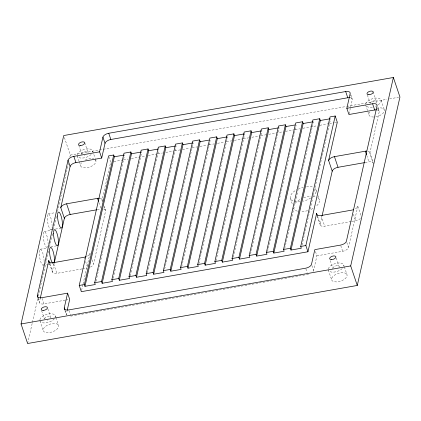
<?xml version="1.0" encoding="UTF-8"?>
<svg xmlns="http://www.w3.org/2000/svg" width="421" height="421" viewBox="0 0 421 421"><rect width="100%" height="100%" fill="white"/><g stroke="black" fill="none" stroke-linecap="round" stroke-linejoin="round"><path stroke-width="0.32" stroke-dasharray="2.1 1.58" d="M27.623 343.51L32.27 323.002M32.417 322.36L37.785 298.647M38.369 296.084L48.962 249.295M49.546 246.732L52.446 233.913M53.462 229.429L56.656 215.326M57.53 211.484L68.418 163.416M69.865 157.007L70.302 155.081L64.139 136.767M65.176 300.173L43.931 303.915A5.405 2.694 -18.6 0 1 39.448 301.878L40.3 298.1M81.963 268.93L56.851 273.35A5.405 2.694 -18.6 0 1 52.367 271.313L54.104 263.651M66.486 315.155A5.405 2.694 -18.6 0 1 66.35 314.098L67.076 310.898M81.606 290.401L82.905 284.659M83.053 284.022L89.989 253.4A5.405 2.694 -18.6 0 1 86.837 256.405M102.387 201.591L101.993 200.407L110.66 162.132L108.986 157.159M90.42 267.061A5.405 2.694 -18.6 0 0 93.573 264.056L105.576 211.063L104.182 206.916M96.004 281.307L124.616 154.97M113.17 278.281L141.788 151.944M130.194 275.902L158.664 150.208M147.366 272.876L176.125 145.898M164.679 269.214L193.292 142.877M181.704 266.83L210.316 140.493M198.87 263.809L227.629 136.83M216.041 260.783L244.801 133.804M233.355 257.12L261.967 130.784M250.527 254.095L279.139 127.758M267.546 251.711L296.163 125.374M284.717 248.69L313.477 121.711M302.031 245.022L330.648 118.685M351.088 221.535L324.691 226.182A5.405 2.694 -18.6 0 1 320.207 224.146L321.939 216.483M313.235 271.35A5.405 2.694 -18.6 0 0 313.582 270.561L316.918 255.836L315.245 250.863M349.072 113.875L352.261 99.798L350.588 94.825M316.918 255.836L342.673 251.3A5.405 2.694 -18.6 0 0 348.488 247.453L357.824 206.232A5.405 2.694 -18.6 0 1 354.671 209.237M373.416 163.895L369.827 153.239L379.163 112.018L377.49 107.045M70.302 155.081L98.798 150.065M99.445 149.95L102.687 149.381M103.334 149.266L346.194 106.497M346.846 106.381L386.999 99.309M389.588 98.851L398.655 97.256M113.896 161.564L122.964 159.964M123.611 159.854L128.142 159.054M131.378 158.485L145.624 155.975M148.213 155.517L157.28 153.923M157.928 153.807L162.459 153.007M165.7 152.439L174.115 150.955M174.762 150.844L179.946 149.929M182.535 149.476L189.655 148.218M192.244 147.766L197.428 146.85M200.017 146.397L208.437 144.913M209.084 144.798L214.263 143.887M217.499 143.319L223.977 142.177M226.566 141.719L231.745 140.809M234.334 140.351L242.754 138.867M243.401 138.756L248.579 137.841M251.816 137.272L260.236 135.788M260.883 135.678L266.061 134.762M268.656 134.31L282.901 131.799M285.491 131.341L294.553 129.747M295.2 129.631L299.736 128.837M302.973 128.263L317.218 125.753M319.807 125.3L328.875 123.7M329.522 123.59L334.053 122.79M334.7 122.674L337.289 122.222M48.173 213.905L55.451 212.621M97.23 209.705L100.451 209.137M365.07 162.538L368.933 161.859A5.405 2.694 -18.6 0 1 373.059 162.543M51.183 229.819L55.046 229.14M55.493 229.061L60.84 228.119M44.173 231.571L51.251 230.324M50.846 246.838L57.288 245.706M40.169 249.237L47.452 247.953M42.984 265.183L48.331 264.241M48.778 264.162L53.283 263.367M82.605 268.819L87.11 268.024M351.73 221.42L355.592 220.741A5.405 2.694 -18.6 0 0 360.387 218.483M65.818 300.057L69.039 299.489M70.833 316.134L307.767 274.408A5.405 2.694 -18.6 0 0 309.125 274.076M381.116 100.209L384.399 109.976M373.195 91.915L376.479 101.682M377.905 107.56L379.163 111.286M367.428 95.099L370.096 103.034M365.67 105.124L368.959 114.891M350.793 94.714L352.256 99.067M369.827 152.507L373.011 161.98M366.738 155.344L368.933 161.859M357.824 206.232L361.013 215.705M353.403 214.226L355.592 220.741M346.815 242.48L348.488 247.453M340.789 245.706L342.673 251.3M343.773 265.083L344.183 266.304M344.389 266.914L347.057 274.85A8.104 4.042 -18.6 0 1 336.368 281.923A8.104 4.042 -18.6 0 1 334.579 275.145A8.104 4.042 -18.6 0 1 347.057 274.85M316.082 190.076L316.902 192.518M317.934 195.57L319.371 199.843M336.263 258.01L339.137 266.556M321.102 215.526L324.691 226.182M317.613 216.452L320.207 224.146M317.218 215.994L320.207 224.877M330.29 260.583L332.958 268.519M328.327 269.998L331.616 279.765M290.343 198.27L292.606 204.985M311.908 265.583L313.582 270.561M305.883 268.814L307.141 272.545M92.673 151.002L95.141 158.333M95.346 158.943L95.962 160.775M84.753 142.708L88.042 152.481M101.987 199.675L102.587 201.454M104.176 206.19L105.571 210.332M98.898 202.512L100.893 208.432M78.78 145.287L81.863 154.444M77.227 155.917L78.874 160.801M79.08 161.417L80.516 165.69M89.989 253.4L90.383 254.584M92.178 259.915L93.573 264.056M84.368 257.847L84.768 259.031M85.563 261.399L87.358 266.725M53.662 263.878L56.851 273.35M68.949 310.54L70.412 314.892M49.778 263.62L52.367 271.313M49.583 263.757L52.372 272.045M65.092 310.366L66.35 314.098M64.887 310.477L66.35 314.829M55.33 315.876L55.74 317.097M55.946 317.708L58.619 325.649A8.104 4.042 -18.6 0 1 47.931 332.722A8.104 4.042 -18.6 0 1 46.142 325.943A8.104 4.042 -18.6 0 1 58.619 325.649M47.82 308.803L50.699 317.35M42.047 298.321L43.931 303.915M38.19 298.147L39.448 301.878M37.985 298.257L39.448 302.61M41.642 310.772L44.316 318.708M39.884 320.791L43.174 330.564M349.698 97.635A5.405 2.694 -18.6 0 1 352.261 99.798M377.169 109.923A5.405 2.694 -18.6 0 1 379.163 112.018M317.734 197.66A13.509 6.736 -18.6 0 1 315.703 206.622M313.019 208.4A13.509 6.736 -18.6 0 1 309.888 209.874M307.662 210.637A13.509 6.736 -18.6 0 1 300.531 211.631M297.342 211.163A13.509 6.736 -18.6 0 1 293.632 208.037M295.242 203.222A13.509 6.736 -18.6 0 1 299.984 199.48M303.662 197.802A13.509 6.736 -18.6 0 1 310.914 196.265M312.971 196.275A13.509 6.736 -18.6 0 1 315.661 196.723M376.663 108.234A8.104 4.042 -18.6 0 1 384.457 110.786A8.104 4.042 -18.6 0 1 375.679 116.849M373.716 117.054A8.104 4.042 -18.6 0 1 369.922 112.002M95.43 159.843A8.104 4.042 -18.6 0 1 87.747 167.547A8.104 4.042 -18.6 0 1 81.485 162.795M85.242 160.085A8.104 4.042 -18.6 0 1 93.736 158.901M367.828 151.139A5.405 2.694 -18.6 0 1 369.827 153.239M99.993 198.312A5.405 2.694 -18.6 0 1 101.993 200.407M103.577 208.969A5.405 2.694 -18.6 0 1 105.576 211.063M47.362 247.369A8.104 2.042 80 0 1 43.521 238.975A8.104 2.042 80 0 1 45.105 231.971A8.104 2.042 80 0 1 48.131 243.991M47.92 246.185A8.104 2.042 80 0 1 47.678 246.922M43.679 264.588A8.104 2.042 80 0 1 39.6 257.163A8.104 2.042 80 0 1 41.263 249.821A8.104 2.042 80 0 1 44.068 262.862M51.53 229.519A8.104 2.042 80 0 1 47.647 222.093A8.104 2.042 80 0 1 48.873 214.084A8.104 2.042 80 0 1 52.125 225.656M52.115 226.956A8.104 2.042 80 0 1 52.072 227.535M328.322 268.898A8.104 4.042 -18.6 0 1 337.047 263.12A8.104 4.042 -18.6 0 1 343.773 266.177M342.241 268.566A8.104 4.042 -18.6 0 1 334.548 272.034A8.104 4.042 -18.6 0 1 328.527 270.487M332.932 268.309A3.242 1.616 -18.6 0 1 336.447 265.772A3.242 1.616 -18.6 0 1 339.063 267.23M315.197 188.529A13.509 6.736 -18.6 0 1 313.529 195.891M310.682 198.065A13.509 6.736 -18.6 0 1 303.241 201.175M299.878 201.764A13.509 6.736 -18.6 0 1 295.332 201.68M292.927 200.98A13.509 6.736 -18.6 0 1 296.694 189.713M298.221 188.934A13.509 6.736 -18.6 0 1 303.183 187.171M306.546 186.577A13.509 6.736 -18.6 0 1 312.377 186.95M370.301 103.208A3.242 1.616 -18.6 0 1 374.579 100.819A3.242 1.616 -18.6 0 1 375.869 103.077M365.665 104.024A8.104 4.042 -18.6 0 1 377.705 98.104A8.104 4.042 -18.6 0 1 377.3 105.339M376.39 105.808A8.104 4.042 -18.6 0 1 375.427 106.224M372.39 107.081A8.104 4.042 -18.6 0 1 365.87 105.613M77.227 154.823A8.104 4.042 -18.6 0 1 85.952 149.045A8.104 4.042 -18.6 0 1 92.678 152.102M91.141 154.491A8.104 4.042 -18.6 0 1 83.447 157.959A8.104 4.042 -18.6 0 1 77.432 156.407M81.837 154.233A3.242 1.616 -18.6 0 1 85.352 151.697A3.242 1.616 -18.6 0 1 87.963 153.155M84.553 155.228A3.242 1.616 -18.6 0 1 84.153 155.286M44.515 318.881A3.242 1.616 -18.6 0 1 48.01 316.571A3.242 1.616 -18.6 0 1 50.699 317.792M48.02 319.902A3.242 1.616 -18.6 0 1 47.21 320.102M39.879 319.697A8.104 4.042 -18.6 0 1 49.11 313.84A8.104 4.042 -18.6 0 1 55.135 317.56M54.362 318.771A8.104 4.042 -18.6 0 1 47.115 322.654A8.104 4.042 -18.6 0 1 40.416 321.723"/><path stroke-width="0.63" d="M21.05 323.97L63.729 135.546L393.377 77.49L399.95 97.03L357.271 285.454L27.623 343.51L21.05 323.97L350.698 265.919L393.377 77.49M37.979 297.526L37.353 295.658L68.028 160.227A5.405 2.694 -18.6 0 1 73.843 156.375L99.598 151.839L102.934 137.12A5.405 2.694 -18.6 0 1 108.75 133.268L345.683 91.541A5.405 2.694 -18.6 0 1 350.167 93.578L346.836 108.302L348.925 114.517L374.679 109.981A5.405 2.694 -18.6 0 1 376.6 109.86M40.3 298.1L48.783 260.657A5.405 2.694 -18.6 0 0 53.267 262.693L84.168 257.252A5.405 2.694 -18.6 0 0 86.189 256.684M54.246 263.014L64.371 218.32L60.782 207.664L70.118 166.442L68.028 160.227M64.887 309.745L64.255 307.883L67.592 293.163L41.837 297.694A5.405 2.694 -18.6 0 1 37.353 295.658M67.218 310.256L69.681 299.378L67.592 293.163M70.118 166.442A5.405 2.694 -18.6 0 1 75.938 162.595L101.693 158.059L105.024 143.335L102.934 137.12M353.361 209.747A5.405 2.694 -18.6 0 1 352.009 210.084L321.102 215.526A5.405 2.694 -18.6 0 1 316.618 213.489L307.951 251.763L81.316 291.674L79.227 285.459L108.565 155.917L113.717 155.007L114.317 156.786L84.974 286.327L95.278 284.512L94.678 282.738L124.021 153.197L130.889 151.986L131.484 153.76L102.145 283.307L112.444 281.491L111.849 279.712L141.188 150.171L148.055 148.96L148.655 150.739L119.311 280.281L129.615 278.465L129.015 276.692L158.359 147.145L165.227 145.94L165.821 147.713L136.483 277.255L146.782 275.445L146.187 273.666L175.525 144.124L182.393 142.914L182.993 144.692L153.649 274.234L163.953 272.419L163.353 270.645L192.697 141.098L199.565 139.888L200.159 141.666L170.821 271.208L181.119 269.398L180.525 267.619L209.863 138.077L216.731 136.867L217.331 138.641L187.987 268.188L198.291 266.372L197.691 264.593L227.035 135.052L233.902 133.841L234.497 135.62L205.159 265.162L215.457 263.346L214.863 261.573L244.201 132.031L251.069 130.82L251.669 132.594L222.325 262.141L232.629 260.325L232.029 258.547L261.373 129.005L268.24 127.795L268.835 129.573L239.496 259.115L249.8 257.299L249.2 255.526L278.539 125.979L285.406 124.774L286.006 126.547L256.668 256.089L266.967 254.279L266.367 252.5L295.71 122.958L302.578 121.748L303.178 123.527L273.834 253.068L284.138 251.253L283.538 249.479L312.877 119.932L319.75 118.727L320.344 120.501L291.006 250.042L301.304 248.232L300.71 246.453L330.048 116.912L335.2 116.001L337.289 122.222L328.622 160.496L332.211 171.152L322.086 215.847M84.974 286.327L84.379 284.554L113.717 155.007M102.145 283.307L101.545 281.528L130.889 151.986M119.311 280.281L118.717 278.502L148.055 148.96M136.483 277.255L135.883 275.481L165.227 145.94M153.649 274.234L153.055 272.455L182.393 142.914M170.821 271.208L170.221 269.435L199.565 139.888M187.987 268.188L187.392 266.409L216.731 136.867M205.159 265.162L204.559 263.388L233.902 133.841M222.325 262.141L221.73 260.362L251.069 130.82M239.496 259.115L238.896 257.342L268.24 127.795M256.668 256.089L256.068 254.316L285.406 124.774M273.834 253.068L273.234 251.29L302.578 121.748M291.006 250.042L290.406 248.269L319.75 118.727M307.951 251.763L305.857 245.548L335.2 116.001M105.024 143.335A5.405 2.694 -18.6 0 1 110.844 139.488L347.778 97.761A5.405 2.694 -18.6 0 1 349.698 97.635M346.836 108.302L372.59 103.766A5.405 2.694 -18.6 0 1 377.074 105.803L346.399 241.233A5.405 2.694 -18.6 0 1 340.578 245.085L314.824 249.621L311.493 264.341A5.405 2.694 -18.6 0 1 305.672 268.193L68.739 309.919A5.405 2.694 -18.6 0 1 64.255 307.883M114.317 156.786L123.974 155.086M131.484 153.76L141.14 152.06M148.655 150.739L158.312 149.034M165.821 147.713L175.478 146.013M182.993 144.692L192.65 142.987M200.159 141.666L209.174 140.077M217.331 138.641L226.987 136.941M234.497 135.62L244.159 133.92M251.669 132.594L261.325 130.894M268.835 129.573L278.497 127.873M286.006 126.547L295.021 124.963M303.178 123.527L312.835 121.822M320.344 120.501L330.001 118.801M60.782 207.664A5.405 2.694 -18.6 0 1 66.602 203.811L97.504 198.37A5.405 2.694 -18.6 0 1 99.424 198.244M328.622 160.496A5.405 2.694 -18.6 0 1 334.442 156.644L365.344 151.202A5.405 2.694 -18.6 0 1 366.654 151.065M64.371 218.32A5.405 2.694 -18.6 0 1 70.186 214.468L96.588 209.821M332.211 171.152A5.405 2.694 -18.6 0 1 338.026 167.3L364.423 162.653M79.227 285.459L84.379 284.554M94.678 282.738L101.545 281.528M111.849 279.712L118.717 278.502M129.015 276.692L135.883 275.481M146.187 273.666L153.055 272.455M163.353 270.645L170.221 269.435M180.525 267.619L187.392 266.409M197.691 264.593L204.559 263.388M214.863 261.573L221.73 260.362M232.029 258.547L238.896 257.342M249.2 255.526L256.068 254.316M266.367 252.5L273.234 251.29M283.538 249.479L290.406 248.269M300.71 246.453L305.857 245.548M372.59 103.766L374.679 109.981M345.683 91.541L347.778 97.761M365.344 151.202L366.538 154.754M334.442 156.644L338.026 167.3M350.698 265.919L357.271 285.454M316.618 213.489L317.218 215.268M108.75 133.268L110.844 139.488M99.598 151.839L101.693 158.059M97.504 198.37L98.503 201.327M73.843 156.375L75.938 162.595M66.602 203.811L70.186 214.468M48.783 260.657L49.578 263.025M52.625 263.014A8.104 2.042 80 0 1 49.525 250.7A8.104 2.042 80 0 1 52.904 250.748A8.104 2.042 80 0 1 53.83 263.036M331.574 259.615A3.242 1.616 -18.6 0 0 335.853 256.789A3.242 1.616 -18.6 0 0 330.859 256.905A3.242 1.616 -18.6 0 0 331.574 259.615M368.917 94.741A3.242 1.616 -18.6 0 0 373.195 91.915A3.242 1.616 -18.6 0 0 368.201 92.031A3.242 1.616 -18.6 0 0 368.917 94.741M80.479 145.54A3.242 1.616 -18.6 0 0 84.753 142.708A3.242 1.616 -18.6 0 0 79.758 142.83A3.242 1.616 -18.6 0 0 80.479 145.54M43.131 310.414A3.242 1.616 -18.6 0 0 47.41 307.583A3.242 1.616 -18.6 0 0 42.416 307.704A3.242 1.616 -18.6 0 0 43.131 310.414M57.524 216.026A8.104 2.042 80 0 0 61.287 228.04A8.104 2.042 80 0 0 61.124 216.078A8.104 2.042 80 0 0 57.524 216.026M53.525 233.692A8.104 2.042 80 0 0 57.288 245.706A8.104 2.042 80 0 0 57.124 233.739A8.104 2.042 80 0 0 53.525 233.692"/></g></svg>
